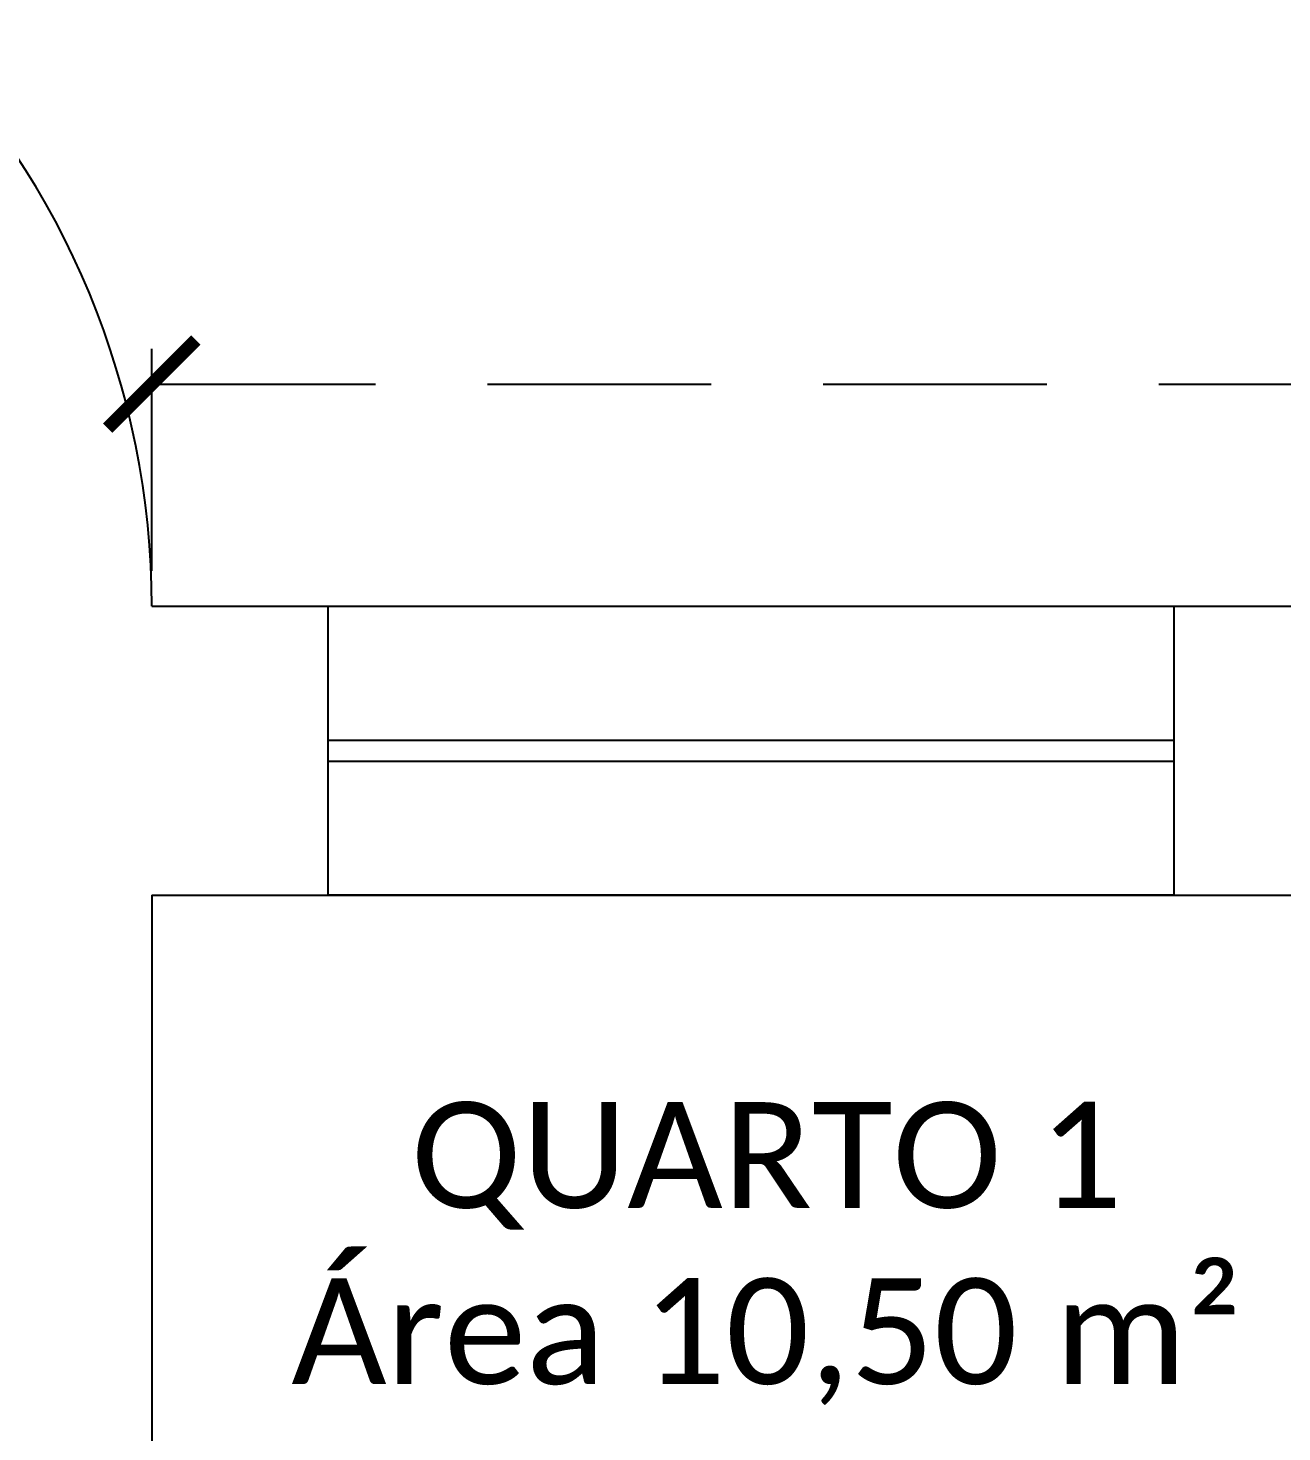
# Model space of a CAD drawing. Header units: millimetres. Extents: x 94.9 to 138.6, y 82.1 to 91.4.
# Drawn here: x 133.458 to 135.236, y 88.734 to 90.726 of the extents above; entities that cross this region are included whole.
import ezdxf

# ---------------------------------------------------------------- set-up
doc = ezdxf.new("R2010")
doc.units = ezdxf.units.MM
doc.header["$LTSCALE"] = 0.05
doc.linetypes.add('HIDDEN', pattern=[9.525, 6.35, -3.175])
for name, color, linetype in [('ARQ-ALVENARIA', 4, 'Continuous'), ('ARQ-ESQ02', 2, 'Continuous'), ('ARQ-LINHA02', 2, 'Continuous'), ('JANELA', 10, 'Continuous')]:
    doc.layers.add(name, color=color, linetype=linetype)
doc.styles.add('3mm ST', font='calibril.ttf', dxfattribs={"height": 0.15})
doc.dimstyles.new('Annotative', dxfattribs={"dimscale": 0.05, "dimtxt": 0.15, "dimasz": 2.5, "dimexe": 1, "dimexo": 1, "dimtad": 1, "dimtxsty": '3mm ST', "dimblk": 'ARCHTICK', "dimcen": 2.5, "dimclrd": 30, "dimclre": 30, "dimclrt": 2, "dimadec": 0, "dimazin": 0, "dimtfac": 1, "dimtmove": 0, "dimatfit": 3, "dimldrblk": 'DOT', "dimfxl": 1, "dimarcsym": 0})

# ---------------------------------------------------------------- blocks, each defined once
blk = doc.blocks.new('_ArchTick')
at = {"color": 0, "linetype": 'ByBlock', "const_width": 0.15}
blk.add_lwpolyline([(-0.5, -0.5), (0.5, 0.5)], dxfattribs=at)
blk = doc.blocks.new('*D33')
at = {"layer": 'ARQ-LINHA02', "color": 30, "linetype": 'HIDDEN', "lineweight": -2, "transparency": 16777216}
for p, q in [((133.6329, 89.9555), (133.6329, 90.2706)), ((137.5429, 89.9555), (137.5429, 90.2706)), ((133.6329, 90.2206), (137.5429, 90.2206))]:
    blk.add_line(p, q, dxfattribs=at)
at = {"layer": 'Defpoints', "color": 0, "linetype": 'HIDDEN', "transparency": 16777216}
for p in [(137.5429, 90.2206), (133.6329, 89.9055), (137.5429, 89.9055)]:
    blk.add_point(p, dxfattribs=at)
at = {"layer": 'ARQ-LINHA02', "color": 30, "linetype": 'HIDDEN', "lineweight": -2, "transparency": 16777216, "xscale": 0.125, "yscale": 0.125, "zscale": 0.125, "rotation": 180}
blk.add_blockref('_ArchTick', (133.6329, 90.2206), dxfattribs=at)
at = {"layer": 'ARQ-LINHA02', "color": 30, "linetype": 'HIDDEN', "lineweight": -2, "transparency": 16777216, "xscale": 0.125, "yscale": 0.125, "zscale": 0.125}
blk.add_blockref('_ArchTick', (137.5429, 90.2206), dxfattribs=at)
at = {"layer": 'ARQ-LINHA02', "color": 2, "linetype": 'HIDDEN', "transparency": 16777216, "insert": (135.5879, 90.3441), "char_height": 0.15, "attachment_point": 5, "style": '3mm ST'}
blk.add_mtext('3,91', dxfattribs=at)
blk = doc.blocks.new('_Dot')
at = {"color": 0, "linetype": 'ByBlock', "lineweight": -2}
blk.add_line((-0.5, 0), (-1, 0), dxfattribs=at)
at = {"color": 0, "linetype": 'ByBlock', "const_width": 0.5}
blk.add_lwpolyline([(-0.25, 0, 1), (0.25, 0, 1)], format="xyb", close=True, dxfattribs=at)

msp = doc.modelspace()

# ---------------------------------------------------------------- linework, layer by layer
at = {"layer": 'ARQ-ALVENARIA'}
for p, q in [((133.6329, 89.9055), (137.5429, 89.9055)), ((133.8829, 89.9055), (133.8829, 89.4955)), ((135.0829, 89.9055), (135.0829, 89.4955)), ((133.6329, 89.4955), (137.1329, 89.4955)), ((133.6329, 89.4955), (133.6329, 87.2455))]:
    msp.add_line(p, q, dxfattribs=at)
msp.add_arc((132.4729, 89.9055), 1.16, 0, 45, dxfattribs=at)
at = {"layer": 'ARQ-LINHA02'}
for p, q in [((133.8829, 89.9055), (135.0829, 89.9055)), ((135.0829, 89.4955), (133.8829, 89.4955))]:
    msp.add_line(p, q, dxfattribs=at)
at = {"layer": 'JANELA'}
for p, q in [((133.8829, 89.7155), (135.0829, 89.7155)), ((133.8829, 89.6855), (135.0829, 89.6855))]:
    msp.add_line(p, q, dxfattribs=at)

# ---------------------------------------------------------------- texts
at = {"layer": 'ARQ-ESQ02', "linetype": 'HIDDEN', "ltscale": 0.06, "insert": (133.7859, 89.2016), "char_height": 0.15, "attachment_point": 1, "style": '3mm ST'}
msp.add_mtext_dynamic_manual_height_columns('\\pxqc;QUARTO 1 \\PÁrea 10,50 m²', width=1.438489, gutter_width=0.75, heights=[0.5264], dxfattribs=at)

# ---------------------------------------------------------------- dimensions: what is measured, and where the dimension line sits
at = {"layer": 'ARQ-LINHA02', "linetype": 'HIDDEN'}
dim = msp.add_linear_dim(base=(137.5429, 90.2206), p1=(133.6329, 89.9055), p2=(137.5429, 89.9055), dimstyle='Annotative', dxfattribs=at)
dim.commit()
dim.dimension.update_dxf_attribs({"geometry": '*D33', "text_midpoint": (135.5879, 90.3441)})

doc.saveas('drawing.dxf')
